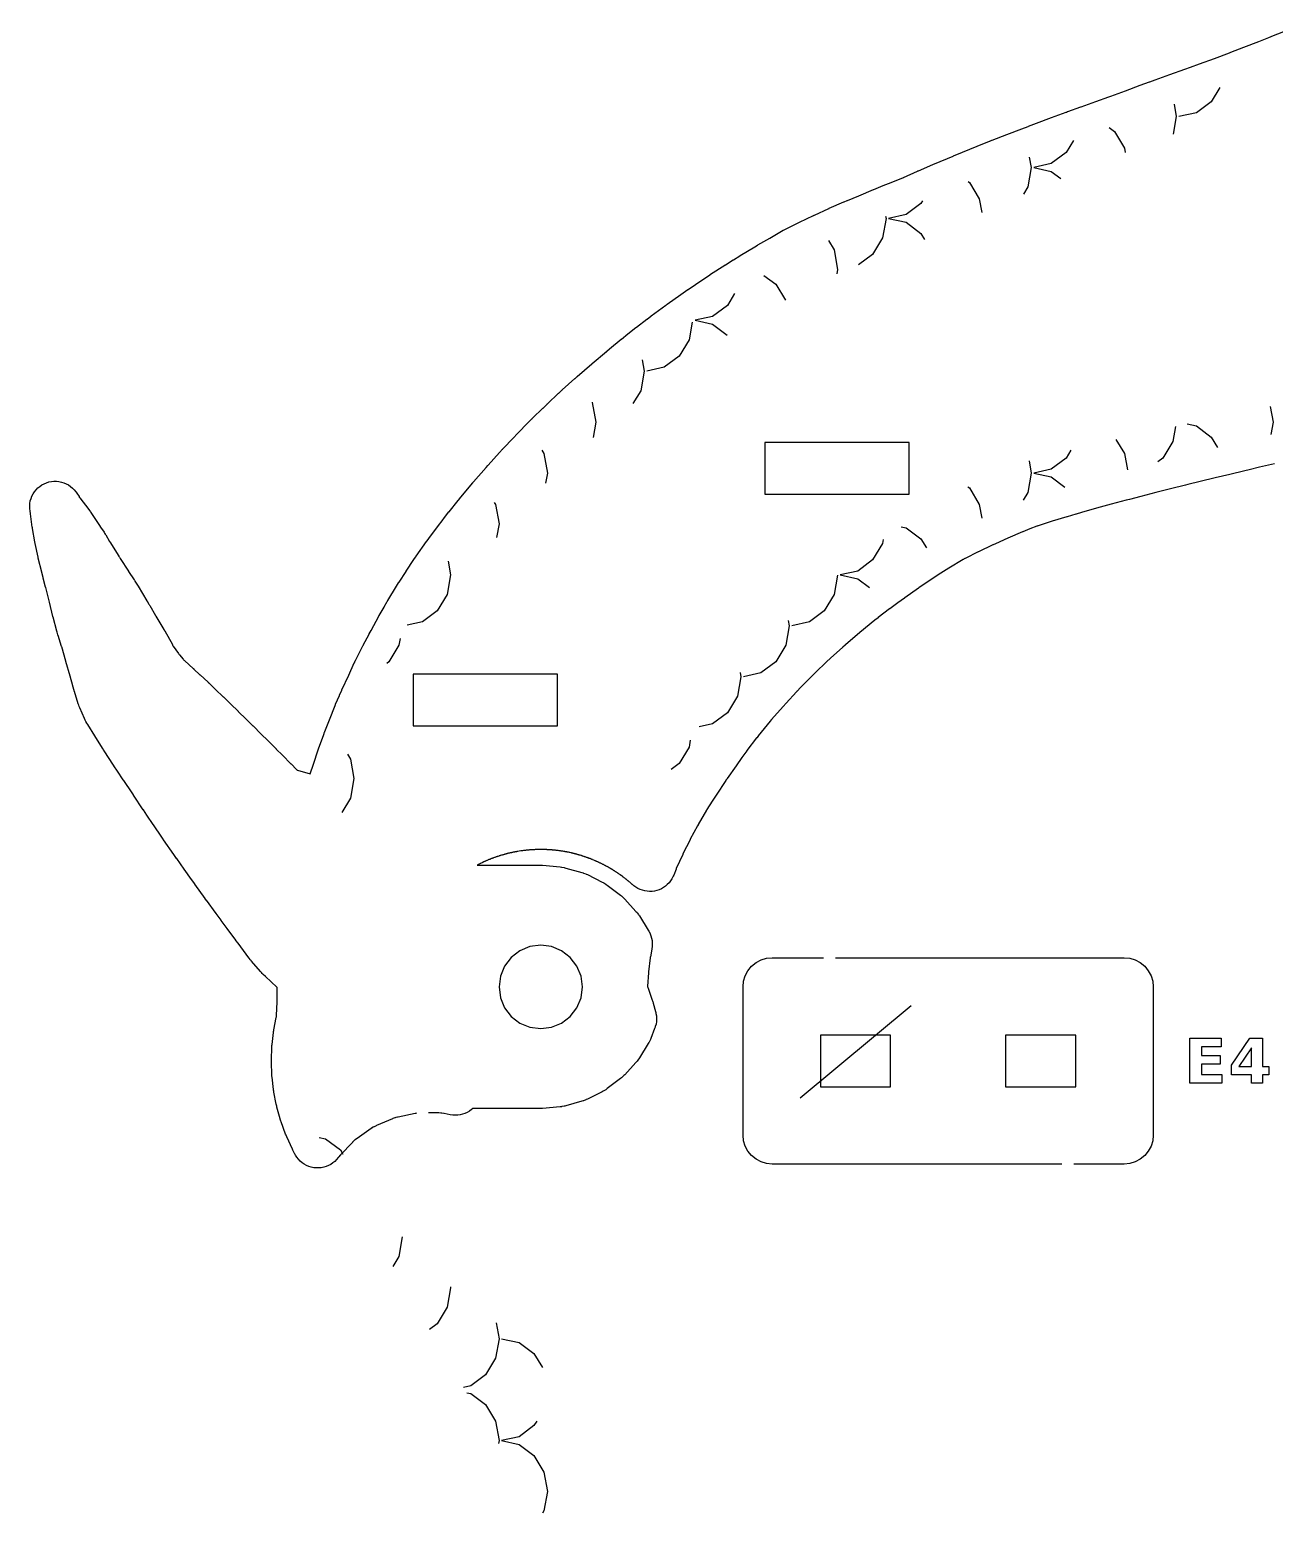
# Model space of a CAD drawing. Header units: millimetres. Extents: x 3 to 296, y -10 to 290.
# Drawn here: x 8.4 to 75.6, y -10.4 to 69.7 of the extents above; entities that cross this region are included whole.
import ezdxf

# ---------------------------------------------------------------- set-up
doc = ezdxf.new("R2010")
doc.units = ezdxf.units.MM
for name, color, linetype in [('CUT', 1, 'CONTINUOUS'), ('ENGRAVE', 5, 'CONTINUOUS'), ('SCORE', 7, 'CONTINUOUS')]:
    doc.layers.add(name, color=color, linetype=linetype)

msp = doc.modelspace()

# ---------------------------------------------------------------- linework, layer by layer
at = {"layer": 'CUT', "color": 1}
for points in [[(29.2872, 11.1739), (29.238, 11.1663), (29.2238, 11.164), (29.2097, 11.1612), (28.2966, 10.9736), (28.2825, 10.9705), (28.2685, 10.9671), (28.1663, 10.9406), (28.1386, 10.9327), (28.1113, 10.9234), (28.0124, 10.8867), (27.9989, 10.8815), (27.9856, 10.876), (27.1289, 10.5084), (27.1158, 10.5026), (27.1028, 10.4964), (27.008, 10.4499), (26.9825, 10.4366), (26.9576, 10.4219), (26.8681, 10.3661), (26.8559, 10.3583), (26.844, 10.3503), (26.0789, 9.8177), (26.0672, 9.8093), (26.0557, 9.8007), (25.9722, 9.736), (25.9499, 9.7178), (25.9285, 9.6985), (25.852, 9.6258), (25.8417, 9.6158), (25.8316, 9.6054), (25.1893, 8.9298), (25.1796, 8.9192), (25.17, 8.9084), (25.1013, 8.8283), (25.0831, 8.806), (25.0633, 8.7791), (24.9781, 8.6743), (24.8815, 8.5773), (24.7758, 8.4903), (24.6619, 8.4143), (24.541, 8.3499), (24.4143, 8.2979), (24.2831, 8.2588), (24.1487, 8.2329), (24.0123, 8.2205), (23.8754, 8.2217), (23.7393, 8.2365), (23.6053, 8.2648), (23.4748, 8.3063), (23.3491, 8.3606), (23.2294, 8.4271), (23.1169, 8.5051), (23.0127, 8.594), (22.9179, 8.6928), (22.8334, 8.8005), (22.761, 8.9145), (22.7419, 8.9482), (22.737, 8.9569), (22.7321, 8.9657), (22.7273, 8.9744), (22.6553, 9.1058), (22.634, 9.1465), (22.6133, 9.1874), (22.5934, 9.2288), (22.2836, 9.9), (22.2627, 9.9479), (22.2427, 9.9961), (22.2236, 10.0448), (21.9791, 10.7058), (21.9626, 10.7533), (21.9469, 10.8011), (21.9321, 10.8493), (21.9309, 10.8538), (21.9288, 10.8609), (21.9268, 10.8681), (21.9248, 10.8753), (21.7509, 11.5092), (21.7383, 11.5586), (21.7267, 11.6081), (21.7161, 11.6579), (21.589, 12.313), (21.5802, 12.3635), (21.5724, 12.4142), (21.5655, 12.465), (21.4901, 13.1178), (21.4852, 13.1689), (21.4813, 13.2199), (21.4783, 13.2711), (21.4534, 13.9232), (21.4524, 13.9744), (21.4524, 14.0256), (21.4534, 14.0768), (21.4783, 14.7289), (21.4813, 14.7801), (21.4852, 14.8311), (21.4901, 14.8822), (21.5655, 15.535), (21.5724, 15.5858), (21.5802, 15.6365), (21.589, 15.687), (21.7165, 16.3443), (21.7233, 16.3877), (21.7286, 16.4311), (21.7323, 16.4748), (21.7662, 17.1778), (21.7668, 17.1937), (21.7672, 17.2096), (21.7673, 17.2256), (21.7646, 17.9494), (21.7641, 17.9671), (21.764, 17.9674), (21.7638, 17.9676), (21.7514, 17.98), (21.1406, 18.5579), (21.0149, 18.6748), (20.9639, 18.7248), (20.9143, 18.7761), (20.8661, 18.8288), (20.3849, 19.3833), (20.3567, 19.4169), (20.3291, 19.4509), (20.302, 19.4853), (20.2557, 19.5463), (20.2513, 19.5521), (20.247, 19.5579), (20.2426, 19.5637), (19.6531, 20.3582), (19.5398, 20.51), (19.5354, 20.516), (19.0622, 21.1573), (18.7397, 21.5928), (18.736, 21.5978), (18.4727, 21.9568), (17.9398, 22.6818), (17.9362, 22.6866), (17.8854, 22.7564), (17.8783, 22.7662), (17.3138, 23.5564), (17.313, 23.5575), (17.1389, 23.8018), (17.135, 23.8072), (16.7462, 24.3585), (16.3387, 24.9341), (16.3355, 24.9387), (16.1823, 25.157), (15.6322, 25.9413), (15.6248, 25.952), (15.6174, 25.9628), (15.6104, 25.9732), (15.5317, 26.09), (15.0836, 26.7438), (15.0771, 26.7534), (15.0707, 26.7629), (15.0643, 26.7725), (14.7313, 27.2767), (14.5419, 27.5584), (14.5348, 27.5689), (14.0149, 28.3578), (14.0116, 28.3629), (13.9385, 28.4714), (13.9347, 28.4769), (13.4762, 29.1423), (13.469, 29.1528), (13.4619, 29.1634), (13.4549, 29.1739), (13.138, 29.6529), (13.1345, 29.6582), (12.944, 29.9399), (12.9356, 29.9525), (12.9272, 29.9651), (12.919, 29.9778), (12.4214, 30.7506), (12.4175, 30.7567), (12.4136, 30.7628), (12.4097, 30.769), (12.3365, 30.8855), (12.3349, 30.888), (11.9142, 31.5607), (11.5364, 32.1641), (11.5352, 32.1661), (11.4872, 32.243), (11.4396, 32.3259), (11.395, 32.4103), (11.3533, 32.4964), (11.1015, 33.0687), (11.0727, 33.1395), (11.046, 33.211), (11.0213, 33.2833), (10.8123, 33.9584), (10.8082, 33.9719), (10.8041, 33.9854), (10.8002, 33.9989), (10.7312, 34.2396), (10.7289, 34.2475), (10.7267, 34.2554), (10.7246, 34.2632), (10.5812, 34.7874), (10.3597, 35.5785), (10.3575, 35.586), (10.1278, 36.3679), (10.1258, 36.3747), (10.1237, 36.3814), (10.1216, 36.3881), (9.9328, 36.9804), (9.9299, 36.9896), (9.927, 36.9987), (9.9242, 37.0079), (9.8819, 37.1474), (9.8756, 37.1688), (9.8695, 37.1903), (9.8636, 37.2118), (9.6637, 37.9605), (9.66, 37.9745), (9.6564, 37.9885), (9.6529, 38.0025), (9.4622, 38.784), (9.2695, 39.569), (9.2674, 39.5771), (9.2653, 39.5851), (9.2632, 39.5932), (9.1333, 40.0659), (9.1295, 40.0802), (9.1258, 40.0945), (9.122, 40.109), (9.0535, 40.3819), (9.0514, 40.3906), (8.8641, 41.1587), (8.8602, 41.175), (8.8565, 41.1914), (8.8528, 41.2078), (8.6933, 41.9413), (8.6872, 41.971), (8.6815, 42.0008), (8.676, 42.0306), (8.5531, 42.7522), (8.5492, 42.7766), (8.5455, 42.8011), (8.542, 42.8256), (8.4465, 43.5465), (8.4424, 43.5733), (8.4376, 43.6), (8.4312, 43.632), (8.4248, 43.6663), (8.4191, 43.6992), (8.4026, 43.8333), (8.3995, 43.9703), (8.4101, 44.1069), (8.4342, 44.2418), (8.4717, 44.3736), (8.522, 44.501), (8.5848, 44.6228), (8.6594, 44.7378), (8.745, 44.8447), (8.8409, 44.9426), (8.9461, 45.0305), (9.0594, 45.1074), (9.1799, 45.1727), (9.3063, 45.2257), (9.4373, 45.2658), (9.5716, 45.2927), (9.708, 45.3061), (9.845, 45.3059), (9.9813, 45.292), (10.1156, 45.2647), (10.2465, 45.2241), (10.3726, 45.1706), (10.4929, 45.1049), (10.606, 45.0276), (10.7108, 44.9394), (10.8064, 44.8411), (10.8905, 44.7354), (10.908, 44.711), (10.9416, 44.6618), (11.064, 44.474), (11.0776, 44.4539), (11.0917, 44.4341), (11.1062, 44.4146), (11.5962, 43.7792), (11.6378, 43.7221), (11.6859, 43.6524), (11.7097, 43.6167), (12.1979, 42.8583), (12.205, 42.8475), (12.2123, 42.8367), (12.2196, 42.826), (12.4155, 42.5483), (12.4463, 42.5027), (12.4761, 42.4566), (12.5049, 42.4097), (12.7156, 42.0519), (12.7207, 42.0434), (12.7258, 42.0349), (12.7311, 42.0265), (13.2128, 41.2657), (13.2228, 41.2503), (13.2507, 41.2091), (13.2726, 41.1767), (13.2951, 41.1424), (13.7386, 40.4417), (13.7443, 40.4328), (14.0411, 39.9813), (14.0558, 39.9584), (14.0703, 39.9353), (14.0845, 39.9121), (14.2501, 39.6362), (14.725, 38.849), (14.7289, 38.8427), (14.7328, 38.8364), (14.7368, 38.8301), (14.8393, 38.6691), (14.8556, 38.6429), (14.8716, 38.6164), (14.8873, 38.5898), (15.1983, 38.0476), (15.202, 38.0413), (15.2057, 38.035), (15.2094, 38.0287), (15.6481, 37.3047), (15.6591, 37.2863), (15.6695, 37.2684), (15.681, 37.2483), (15.688, 37.2359), (15.692, 37.2286), (16.1049, 36.482), (16.1212, 36.4543), (16.1382, 36.427), (16.1559, 36.4002), (16.4367, 35.9987), (16.4524, 35.9772), (16.4686, 35.9561), (16.4852, 35.9353), (16.6801, 35.7027), (16.7094, 35.6701), (16.7397, 35.6388), (16.7713, 35.6084), (17.2296, 35.1979), (17.2437, 35.1852), (17.2576, 35.1723), (17.2714, 35.1594), (17.5918, 34.8557), (17.5991, 34.8489), (18.0326, 34.4509), (18.0451, 34.4393), (18.0575, 34.4276), (18.0698, 34.4159), (18.4432, 34.055), (18.4496, 34.049), (18.8353, 33.6868), (18.8464, 33.6763), (18.8573, 33.6658), (18.8682, 33.6552), (19.276, 33.2545), (19.2816, 33.2491), (19.6378, 32.9077), (19.6475, 32.8983), (19.6572, 32.8889), (19.6668, 32.8794), (20.0932, 32.4539), (20.098, 32.4492), (20.4525, 32.1031), (20.4604, 32.0953), (20.9058, 31.6532), (21.2528, 31.3088), (21.2539, 31.3078), (21.711, 30.853), (21.7175, 30.8466), (22.0533, 30.508), (22.5049, 30.0527), (22.5121, 30.0453), (22.8172, 29.733), (22.8304, 29.7201), (22.8405, 29.7117), (22.8527, 29.7069), (22.8704, 29.7014), (23.5513, 29.5118), (23.721, 30.025), (23.9745, 30.7944), (23.9813, 30.8145), (23.9882, 30.8345), (23.9953, 30.8545), (24.2769, 31.6259), (24.2803, 31.6352), (24.3237, 31.7513), (24.3279, 31.7625), (24.3322, 31.7737), (24.3366, 31.7849), (24.5897, 32.4275), (24.5909, 32.4304), (24.8953, 33.198), (24.9036, 33.2185), (24.9121, 33.2388), (24.9208, 33.2592), (25.1313, 33.7427), (25.1347, 33.7504), (25.2533, 34.0181), (25.2571, 34.0266), (25.2609, 34.035), (25.2647, 34.0435), (25.6272, 34.8321), (25.9319, 35.4962), (25.9358, 35.5046), (25.9806, 35.6003), (25.9909, 35.622), (26.0015, 35.6436), (26.0122, 35.665), (26.3998, 36.4223), (26.404, 36.4305), (26.4083, 36.4387), (26.4126, 36.4469), (26.7286, 37.0439), (26.7322, 37.0506), (26.7357, 37.0572), (26.7393, 37.0638), (26.8342, 37.2383), (27.2561, 38.0185), (27.2627, 38.0304), (27.2692, 38.0422), (27.2759, 38.0541), (27.5349, 38.5105), (27.5397, 38.5188), (27.7125, 38.8184), (27.7202, 38.8316), (27.728, 38.8447), (27.7359, 38.8578), (28.2107, 39.639), (28.2134, 39.6434), (28.3239, 39.8236), (28.3324, 39.8373), (28.341, 39.8509), (28.3497, 39.8646), (28.7225, 40.4408), (28.7276, 40.4486), (29.1375, 41.0726), (29.1434, 41.0815), (29.2329, 41.2154), (29.2452, 41.2335), (29.2576, 41.2515), (29.2702, 41.2694), (29.8254, 42.0438), (29.8299, 42.05), (29.929, 42.1867), (29.9362, 42.1965), (29.9434, 42.2062), (29.9506, 42.2159), (30.4248, 42.8452), (30.428, 42.8493), (30.731, 43.2482), (30.7375, 43.2566), (30.7439, 43.2651), (30.7505, 43.2735), (31.0433, 43.6464), (31.0468, 43.6508), (31.5312, 44.2625), (31.5382, 44.2712), (31.5451, 44.2799), (31.5522, 44.2886), (31.6826, 44.4476), (31.6864, 44.4524), (32.3278, 45.2276), (32.3394, 45.2415), (32.3512, 45.2553), (32.363, 45.2691), (33.0451, 46.0495), (33.0516, 46.0569), (33.1362, 46.1523), (33.1416, 46.1582), (33.1469, 46.1642), (33.1523, 46.1701), (33.7706, 46.8505), (33.7748, 46.855), (33.9354, 47.0301), (33.9419, 47.0372), (33.9484, 47.0442), (33.955, 47.0512), (34.5217, 47.6516), (34.5262, 47.6562), (34.7342, 47.8745), (34.7422, 47.8828), (34.7502, 47.8911), (34.7583, 47.8993), (35.3044, 48.4527), (35.3091, 48.4576), (35.5375, 48.6866), (35.544, 48.6931), (35.5506, 48.6996), (35.5572, 48.7061), (36.1183, 49.2537), (36.1234, 49.2586), (36.3385, 49.4664), (36.345, 49.4726), (36.3516, 49.4789), (36.3582, 49.4852), (36.9643, 50.0547), (36.9695, 50.0596), (37.1384, 50.2166), (37.1457, 50.2234), (37.1531, 50.2301), (37.1605, 50.2368), (37.8465, 50.8558), (37.852, 50.8607), (37.94, 50.9392), (37.947, 50.9454), (37.954, 50.9516), (37.9611, 50.9578), (38.7505, 51.6425), (38.7568, 51.6479), (38.7678, 51.6574), (38.7724, 51.6613), (39.5423, 52.3148), (39.5487, 52.3202), (39.555, 52.3255), (39.5615, 52.3309), (39.7149, 52.4579), (39.7204, 52.4624), (40.3432, 52.9722), (40.3497, 52.9774), (40.3561, 52.9826), (40.3626, 52.9879), (40.702, 53.2587), (40.7076, 53.2631), (41.1424, 53.6063), (41.1501, 53.6124), (41.1579, 53.6184), (41.1657, 53.6244), (41.734, 54.0596), (41.7398, 54.064), (41.944, 54.2186), (41.9515, 54.2242), (41.9589, 54.2297), (41.9664, 54.2353), (42.7558, 54.8158), (42.7655, 54.8229), (42.81, 54.8551), (42.8156, 54.859), (42.8211, 54.863), (42.8267, 54.8669), (43.5568, 55.3826), (43.5631, 55.387), (43.9485, 55.6559), (43.9541, 55.6598), (43.9596, 55.6636), (43.9653, 55.6675), (44.3578, 55.9355), (44.3637, 55.9395), (45.1276, 56.455), (45.1366, 56.4611), (45.1483, 56.4688), (45.1581, 56.4753), (45.162, 56.4778), (45.1679, 56.4816), (45.9491, 56.9841), (45.9563, 56.9887), (45.9634, 56.9932), (45.9707, 56.9978), (46.3958, 57.2636), (46.4023, 57.2676), (46.7507, 57.4828), (46.7576, 57.487), (46.7644, 57.4912), (46.7713, 57.4953), (47.5614, 57.9702), (47.5655, 57.9727), (47.7108, 58.0593), (47.7168, 58.0628), (47.7228, 58.0664), (47.7288, 58.0699), (48.3623, 58.4387), (48.3666, 58.4411), (49.0924, 58.8601), (49.0982, 58.8634), (49.1041, 58.8668), (49.11, 58.8701), (49.1115, 58.871), (49.1476, 58.8906), (49.1839, 58.9096), (49.2206, 58.9281), (49.9672, 59.2907), (49.9688, 59.2915), (50.7349, 59.6622), (50.744, 59.6665), (50.7527, 59.6707), (50.7664, 59.6771), (50.7731, 59.6802), (50.782, 59.6843), (51.5577, 60.0349), (51.5656, 60.0385), (51.5735, 60.042), (51.5815, 60.0455), (52.3699, 60.3897), (52.3767, 60.3926), (52.5544, 60.469), (52.5662, 60.474), (53.1716, 60.7275), (53.9617, 61.0578), (53.9682, 61.0605), (53.9747, 61.0632), (53.9812, 61.0658), (54.4832, 61.2695), (54.4895, 61.272), (54.7724, 61.3851), (54.781, 61.3886), (55.5475, 61.6888), (55.5629, 61.6951), (55.5782, 61.7016), (55.5934, 61.7083), (56.3527, 62.0544), (56.367, 62.0608), (56.3822, 62.0675), (56.396, 62.0735), (57.1706, 62.4053), (57.1788, 62.4088), (57.9708, 62.7419), (57.9728, 62.7427), (58.2751, 62.8692), (58.2865, 62.874), (58.7738, 63.0727), (59.5716, 63.3997), (59.5762, 63.4016), (60.2369, 63.6695), (60.2442, 63.6725), (60.3618, 63.7194), (60.369, 63.7222), (60.3762, 63.7251), (60.3835, 63.7279), (61.1731, 64.0322), (61.1776, 64.0339), (61.9737, 64.3374), (62.3215, 64.4701), (62.3304, 64.4735), (62.7778, 64.6406), (63.5737, 64.9409), (64.3735, 65.2426), (64.3832, 65.2462), (64.4491, 65.2705), (64.456, 65.273), (65.1745, 65.5332), (65.1778, 65.5344), (65.9746, 65.8206), (65.9764, 65.8213), (66.6734, 66.0705), (66.6791, 66.0726), (66.7852, 66.1099), (67.5762, 66.3962), (68.377, 66.6874), (68.8773, 66.8705), (68.8837, 66.8728), (69.1756, 66.9779), (69.979, 67.2666), (70.7768, 67.5565), (71.0883, 67.6705), (71.0948, 67.6728), (71.581, 67.8478), (72.381, 68.1406), (73.1851, 68.4403), (73.2627, 68.47), (73.2641, 68.4706), (73.976, 68.7427), (74.7716, 69.049), (74.7799, 69.0523), (75.3208, 69.2696), (75.5739, 69.3713), (76.3704, 69.6928)], [(75.6165, 46.255), (74.8186, 46.067), (74.8108, 46.0651), (74.2578, 45.9272), (74.2528, 45.926), (74.0178, 45.8683), (74.0131, 45.8672), (73.2164, 45.6748), (72.4171, 45.4826), (71.6161, 45.2896), (70.9451, 45.1271), (70.9402, 45.1259), (70.8131, 45.0957), (70.006, 44.9003), (69.2076, 44.6988), (68.4131, 44.4909), (67.8009, 44.3275), (67.7955, 44.3261), (67.6146, 44.2786), (66.8102, 44.0643), (66.0085, 43.8441), (65.2094, 43.6165), (64.9094, 43.528), (64.9033, 43.5263), (64.4219, 43.3869), (64.416, 43.3851), (63.6231, 43.1468), (63.6145, 43.1441), (62.8594, 42.9052), (62.8369, 42.8976), (62.8146, 42.8895), (62.7923, 42.8811), (62.4164, 42.7291), (62.0303, 42.5716), (62.0194, 42.567), (61.231, 42.2277), (61.2233, 42.2243), (60.5648, 41.9301), (60.4329, 41.8706), (60.422, 41.8656), (59.634, 41.4922), (59.6235, 41.4872), (58.9118, 41.1335), (58.9044, 41.1297), (58.8659, 41.1099), (58.8466, 41.0995), (58.8275, 41.0888), (58.8087, 41.0778), (58.0402, 40.6106), (58.0333, 40.6064), (57.6031, 40.337), (57.5977, 40.3336), (57.2513, 40.1116), (57.2446, 40.1073), (57.238, 40.103), (57.2314, 40.0986), (56.4431, 39.5642), (56.4376, 39.5604), (56.4029, 39.5363), (55.6537, 39.0129), (55.6471, 39.0083), (55.6405, 39.0036), (55.634, 38.9988), (55.283, 38.7396), (55.2803, 38.7376), (54.846, 38.4186), (54.8372, 38.412), (54.2199, 37.9413), (54.2126, 37.9357), (54.0482, 37.8062), (54.0388, 37.7986), (53.2351, 37.14), (53.233, 37.1383), (52.4581, 36.4782), (52.4523, 36.4731), (52.4465, 36.4681), (52.4408, 36.463), (52.3075, 36.3435), (51.6514, 35.7564), (51.6435, 35.7492), (51.4309, 35.5521), (51.4262, 35.5477), (51.4215, 35.5433), (51.4169, 35.5389), (50.8533, 34.9939), (50.8469, 34.9877), (50.6035, 34.7454), (50.0611, 34.2041), (50.0561, 34.1991), (50.0512, 34.1941), (50.0463, 34.189), (49.8238, 33.9564), (49.8189, 33.9513), (49.8141, 33.9462), (49.8093, 33.941), (49.2509, 33.3296), (49.0895, 33.1509), (49.0835, 33.1442), (48.4635, 32.4376), (48.4591, 32.4326), (48.4548, 32.4275), (48.4507, 32.4227), (48.3925, 32.3534), (48.3857, 32.345), (47.7441, 31.5538), (47.7391, 31.5476), (47.6598, 31.447), (47.6551, 31.441), (47.135, 30.7652), (47.1299, 30.7584), (47.1248, 30.7516), (47.1198, 30.7448), (46.8614, 30.389), (46.8577, 30.384), (46.5469, 29.9465), (46.0623, 29.2502), (46.0584, 29.2446), (46.0005, 29.1593), (45.9956, 29.1518), (45.4666, 28.3484), (45.2637, 28.0334), (45.2601, 28.0277), (44.9749, 27.5743), (44.9694, 27.5655), (44.9641, 27.5566), (44.9588, 27.5477), (44.5073, 26.7729), (44.5035, 26.7663), (44.4998, 26.7598), (44.4961, 26.7532), (44.463, 26.693), (44.076, 25.9811), (44.0704, 25.9706), (44.065, 25.9601), (44.0596, 25.9495), (43.679, 25.1798), (43.6751, 25.1717), (43.6727, 25.1666), (43.6646, 25.1492), (43.3204, 24.3874), (43.3154, 24.3761), (43.3105, 24.3647), (43.3058, 24.3533), (43.1793, 24.0401), (43.1537, 23.981), (43.1403, 23.9519), (43.0803, 23.8367), (43.0085, 23.7262), (42.9266, 23.6231), (42.8351, 23.5283), (42.735, 23.4427), (42.6271, 23.3671), (42.5126, 23.3021), (42.3923, 23.2484), (42.2674, 23.2064), (42.1391, 23.1766), (42.0085, 23.1592), (41.8769, 23.1544), (41.7454, 23.1622), (41.6152, 23.1826), (41.4876, 23.2153), (41.3638, 23.26), (41.2447, 23.3164), (41.1316, 23.384), (41.027, 23.461), (40.9943, 23.4875), (40.9462, 23.5285), (40.937, 23.5367), (40.9241, 23.5484), (40.9155, 23.5562), (40.905, 23.5657), (40.87, 23.5963), (40.8593, 23.6055), (40.8502, 23.6131), (40.8251, 23.6335), (40.8038, 23.6511), (40.7744, 23.6759), (40.7452, 23.7013), (40.7417, 23.7045), (40.7311, 23.7138), (40.7203, 23.723), (40.7094, 23.7321), (40.6735, 23.7615), (40.6624, 23.7703), (40.6532, 23.7775), (40.6396, 23.7882), (40.626, 23.7991), (40.6125, 23.81), (40.6035, 23.8174), (40.5925, 23.8262), (40.5559, 23.8549), (40.5447, 23.8635), (40.5352, 23.8706), (40.509, 23.8895), (40.4867, 23.906), (40.456, 23.9292), (40.4255, 23.9529), (40.4218, 23.9559), (40.4107, 23.9646), (40.3994, 23.9732), (40.3881, 23.9817), (40.3506, 24.009), (40.339, 24.0172), (40.3294, 24.0239), (40.3152, 24.0339), (40.3011, 24.044), (40.2871, 24.0541), (40.2776, 24.061), (40.2661, 24.0693), (40.2281, 24.0959), (40.2164, 24.1038), (40.2066, 24.1103), (40.1922, 24.12), (40.1779, 24.1298), (40.1636, 24.1397), (40.1544, 24.1462), (40.1428, 24.1541), (40.0784, 24.1971), (40.0668, 24.2047), (40.0146, 24.2385), (40.0026, 24.2461), (39.9927, 24.2522), (39.9779, 24.2614), (39.9633, 24.2707), (39.9487, 24.2801), (39.9389, 24.2864), (39.927, 24.294), (39.8875, 24.3185), (39.8754, 24.3258), (39.8653, 24.3317), (39.8504, 24.3406), (39.8356, 24.3496), (39.8208, 24.3587), (39.8109, 24.3649), (39.7988, 24.3722), (39.7588, 24.3959), (39.7466, 24.4029), (39.7362, 24.4087), (39.7078, 24.4241), (39.6836, 24.4376), (39.6501, 24.4566), (39.6168, 24.4762), (39.6128, 24.4787), (39.6006, 24.4859), (39.5883, 24.4929), (39.576, 24.4999), (39.5352, 24.5221), (39.5227, 24.5288), (39.5124, 24.5341), (39.497, 24.5422), (39.4817, 24.5503), (39.4664, 24.5586), (39.4562, 24.5642), (39.4437, 24.5709), (39.4025, 24.5923), (39.3899, 24.5987), (39.3792, 24.6039), (39.35, 24.6178), (39.3251, 24.6298), (39.2907, 24.647), (39.2563, 24.6647), (39.2521, 24.667), (39.2396, 24.6735), (39.227, 24.6799), (39.2143, 24.6861), (39.1723, 24.7061), (39.1595, 24.7121), (39.1488, 24.7168), (39.1331, 24.7241), (39.1173, 24.7314), (39.1016, 24.7388), (39.0911, 24.7438), (39.0783, 24.7498), (39.036, 24.769), (39.023, 24.7746), (39.0123, 24.7792), (38.9963, 24.7861), (38.9804, 24.7931), (38.9646, 24.8002), (38.9543, 24.8049), (38.9415, 24.8105), (38.8702, 24.841), (38.8575, 24.8463), (38.7999, 24.87), (38.7867, 24.8752), (38.7759, 24.8794), (38.7597, 24.8857), (38.7436, 24.8922), (38.7275, 24.8987), (38.7167, 24.9032), (38.7036, 24.9084), (38.6603, 24.9252), (38.647, 24.9302), (38.6361, 24.9342), (38.6198, 24.9402), (38.6035, 24.9463), (38.5873, 24.9525), (38.5764, 24.9567), (38.5632, 24.9617), (38.5196, 24.9777), (38.5062, 24.9823), (38.495, 24.9861), (38.4642, 24.9961), (38.438, 25.0048), (38.4016, 25.0174), (38.3653, 25.0305), (38.3608, 25.0322), (38.3475, 25.037), (38.3342, 25.0417), (38.3208, 25.0463), (38.2766, 25.0607), (38.2631, 25.0649), (38.2519, 25.0682), (38.2353, 25.0734), (38.2188, 25.0786), (38.2022, 25.0839), (38.1912, 25.0875), (38.1777, 25.0918), (38.1332, 25.1053), (38.1196, 25.1092), (38.1082, 25.1124), (38.0769, 25.1206), (38.0503, 25.1279), (38.0133, 25.1385), (37.9762, 25.1496), (37.9717, 25.151), (37.9582, 25.1552), (37.9446, 25.1591), (37.931, 25.1629), (37.8861, 25.1749), (37.8723, 25.1783), (37.861, 25.1811), (37.8442, 25.1853), (37.8273, 25.1896), (37.8106, 25.194), (37.7993, 25.197), (37.7856, 25.2005), (37.7405, 25.2116), (37.7267, 25.2148), (37.7153, 25.2173), (37.6984, 25.2211), (37.6815, 25.2251), (37.6646, 25.2291), (37.6536, 25.2319), (37.6399, 25.2351), (37.5643, 25.2519), (37.5508, 25.2548), (37.4899, 25.2675), (37.476, 25.2702), (37.4645, 25.2723), (37.4475, 25.2756), (37.4304, 25.2789), (37.4134, 25.2824), (37.402, 25.2848), (37.3881, 25.2876), (37.3425, 25.2961), (37.3285, 25.2986), (37.317, 25.3005), (37.2999, 25.3034), (37.2828, 25.3064), (37.2657, 25.3095), (37.2543, 25.3117), (37.2404, 25.3142), (37.1945, 25.3218), (37.1805, 25.324), (37.1688, 25.3256), (37.1367, 25.3297), (37.1093, 25.3335), (37.0713, 25.3392), (37.0331, 25.3454), (37.0284, 25.3463), (37.0145, 25.3486), (37.0005, 25.3507), (36.9865, 25.3527), (36.9404, 25.3588), (36.9264, 25.3604), (36.9148, 25.3617), (36.8975, 25.3637), (36.8803, 25.3657), (36.8631, 25.3679), (36.8515, 25.3695), (36.8375, 25.3712), (36.7913, 25.3763), (36.7772, 25.3777), (36.7654, 25.3787), (36.7332, 25.381), (36.7056, 25.3833), (36.6673, 25.3869), (36.6289, 25.391), (36.6241, 25.3916), (36.6101, 25.3931), (36.596, 25.3945), (36.5819, 25.3958), (36.5356, 25.3993), (36.5215, 25.4002), (36.5098, 25.4008), (36.4925, 25.4018), (36.4752, 25.4029), (36.4578, 25.4042), (36.4462, 25.4051), (36.4321, 25.406), (36.3857, 25.4086), (36.3716, 25.4092), (36.3599, 25.4096), (36.3426, 25.4102), (36.3252, 25.411), (36.3079, 25.4119), (36.2966, 25.4126), (36.2826, 25.4132), (36.2052, 25.4159), (36.1914, 25.4162), (36.1291, 25.4175), (36.1149, 25.4176), (36.1033, 25.4176), (36.0859, 25.4177), (36.0686, 25.4178), (36.0512, 25.4181), (36.0396, 25.4184), (36.0254, 25.4186), (35.9789, 25.4186), (35.9648, 25.4184), (35.9531, 25.4182), (35.9358, 25.4179), (35.9184, 25.4177), (35.9011, 25.4176), (35.8894, 25.4177), (35.8753, 25.4176), (35.8288, 25.4166), (35.8147, 25.4162), (35.8028, 25.4157), (35.7705, 25.4138), (35.7429, 25.4125), (35.7045, 25.4111), (35.6658, 25.4102), (35.6611, 25.4101), (35.6469, 25.4099), (35.6328, 25.4094), (35.6186, 25.4088), (35.5723, 25.4063), (35.5581, 25.4053), (35.5465, 25.4044), (35.5292, 25.4032), (35.5119, 25.4021), (35.4945, 25.4011), (35.4829, 25.4005), (35.4688, 25.3996), (35.4224, 25.3961), (35.4084, 25.3949), (35.3966, 25.3937), (35.3644, 25.3901), (35.3369, 25.3873), (35.2986, 25.3837), (35.2601, 25.3807), (35.2553, 25.3804), (35.2412, 25.3794), (35.2271, 25.3781), (35.213, 25.3768), (35.1668, 25.3717), (35.1528, 25.37), (35.1412, 25.3684), (35.124, 25.3663), (35.1068, 25.3642), (35.0895, 25.3622), (35.0779, 25.361), (35.0639, 25.3593), (35.0178, 25.3533), (35.0038, 25.3513), (34.9923, 25.3495), (34.9751, 25.347), (34.9579, 25.3446), (34.9407, 25.3423), (34.9295, 25.3409), (34.9156, 25.3389), (34.839, 25.3273), (34.8254, 25.3251), (34.7639, 25.3149), (34.75, 25.3124), (34.7385, 25.3103), (34.7215, 25.3071), (34.7044, 25.3041), (34.6873, 25.3012), (34.6757, 25.2994), (34.6618, 25.2969), (34.6161, 25.2884), (34.6023, 25.2856), (34.5909, 25.2832), (34.5738, 25.2798), (34.5568, 25.2764), (34.5398, 25.2732), (34.5283, 25.2711), (34.5144, 25.2683), (34.4689, 25.2589), (34.4551, 25.2559), (34.4436, 25.2532), (34.4122, 25.2454), (34.3852, 25.239), (34.3477, 25.2306), (34.3099, 25.2226), (34.3052, 25.2217), (34.2914, 25.2188), (34.2775, 25.2158), (34.2638, 25.2126), (34.2186, 25.2016), (34.2049, 25.1981), (34.1937, 25.195), (34.1769, 25.1906), (34.1601, 25.1863), (34.1432, 25.1822), (34.1319, 25.1794), (34.1181, 25.176), (34.0733, 25.164), (34.0596, 25.1603), (34.0482, 25.1569), (34.0173, 25.1475), (33.9908, 25.1396), (33.9538, 25.1291), (33.9165, 25.1191), (33.9118, 25.1179), (33.8982, 25.1143), (33.8845, 25.1105), (33.8709, 25.1065), (33.8265, 25.0931), (33.813, 25.0888), (33.8019, 25.0852), (33.7854, 25.0799), (33.7688, 25.0747), (33.7522, 25.0696), (33.7411, 25.0662), (33.7276, 25.062), (33.6834, 25.0476), (33.67, 25.0431), (33.659, 25.0392), (33.6426, 25.0336), (33.6261, 25.0281), (33.6096, 25.0226), (33.5988, 25.0192), (33.5855, 25.0147), (33.5124, 24.9892), (33.4994, 24.9845), (33.4409, 24.9632), (33.4276, 24.9582), (33.4168, 24.954), (33.4006, 24.9478), (33.3843, 24.9417), (33.368, 24.9357), (33.357, 24.9317), (33.3438, 24.9268), (33.3005, 24.91), (33.2873, 24.9048), (33.2766, 24.9003), (33.2605, 24.8938), (33.2444, 24.8873), (33.2282, 24.881), (33.2173, 24.8768), (33.2041, 24.8716), (33.1612, 24.854), (33.1481, 24.8484), (33.1373, 24.8437), (33.1078, 24.8303), (33.0826, 24.8191), (33.0472, 24.8038), (33.0115, 24.7891), (33.0071, 24.7873), (32.994, 24.7819), (32.981, 24.7764), (32.968, 24.7707), (32.9257, 24.7516), (32.9129, 24.7457), (32.9023, 24.7406), (32.8866, 24.7332), (32.8709, 24.7259), (32.8551, 24.7187), (32.8445, 24.7139), (32.8316, 24.708), (32.7897, 24.688), (32.777, 24.6818), (32.7664, 24.6764), (32.7377, 24.6614), (32.7131, 24.6489), (32.6786, 24.6317), (32.6438, 24.615), (32.6395, 24.613), (32.6267, 24.6069), (32.614, 24.6007), (32.6014, 24.5943), (32.5642, 24.575), (35.9107, 24.575), (35.9725, 24.5736), (36.0342, 24.5707), (36.0958, 24.5664), (37.0523, 24.4778), (37.1137, 24.4707), (37.1459, 24.4662), (37.2673, 24.4435), (37.299, 24.436), (37.3588, 24.4205), (38.2247, 24.1742), (38.2837, 24.1559), (38.3145, 24.1455), (38.4297, 24.1009), (38.4595, 24.0878), (38.5154, 24.0615), (39.3213, 23.6602), (39.376, 23.6314), (39.4044, 23.6156), (39.5094, 23.5506), (39.5363, 23.5322), (39.5864, 23.4961), (40.3048, 22.9536), (40.3532, 22.9152), (40.3783, 22.8944), (40.4696, 22.8112), (40.4926, 22.7882), (40.5353, 22.7435), (41.1417, 22.0782), (41.1823, 22.0316), (41.2031, 22.0066), (41.2775, 21.908), (41.2959, 21.8812), (41.3296, 21.8294), (41.8034, 21.0642), (41.8346, 21.0112), (41.8502, 20.9832), (41.9059, 20.8714), (41.9517, 20.7534), (41.9864, 20.6317), (42.0099, 20.5073), (42.0217, 20.3813), (42.022, 20.2547), (42.0107, 20.1304), (42.0064, 20.0986), (41.9966, 20.0378), (41.9187, 19.6153), (41.9157, 19.5975), (41.913, 19.5796), (41.9105, 19.5616), (41.8186, 18.8188), (41.8167, 18.8015), (41.8151, 18.7842), (41.8137, 18.7669), (41.7659, 18.0461), (41.7651, 18.0279), (41.7657, 18.011), (41.7698, 17.9946), (41.7755, 17.9773), (42.0245, 17.286), (42.0389, 17.2438), (42.0526, 17.2014), (42.0656, 17.1587), (42.0691, 17.1462), (42.0712, 17.1391), (42.0732, 17.1319), (42.0752, 17.1247), (42.198, 16.6771), (42.215, 16.6082), (42.2228, 16.572), (42.246, 16.4299), (42.2541, 16.2841), (42.2467, 16.1383), (42.2238, 15.9941), (42.1863, 15.855), (42.1748, 15.8199), (42.1509, 15.753), (41.9426, 15.2151), (41.9189, 15.1581), (41.9058, 15.1283), (41.8507, 15.0177), (41.8349, 14.9893), (41.8036, 14.936), (41.3296, 14.1706), (41.2959, 14.1188), (41.2775, 14.092), (41.2031, 13.9934), (41.1823, 13.9684), (41.1417, 13.9218), (40.5353, 13.2565), (40.4926, 13.2118), (40.4696, 13.1888), (40.3783, 13.1056), (40.3532, 13.0848), (40.3048, 13.0464), (39.5864, 12.5039), (39.5363, 12.4678), (39.5094, 12.4494), (39.4044, 12.3844), (39.376, 12.3686), (39.3213, 12.3398), (38.5154, 11.9385), (38.4595, 11.9122), (38.4297, 11.8991), (38.3145, 11.8545), (38.2837, 11.8441), (38.2247, 11.8258), (37.3588, 11.5795), (37.299, 11.564), (37.2673, 11.5565), (37.1459, 11.5338), (37.1137, 11.5293), (37.0523, 11.5222), (36.0958, 11.4336), (36.0342, 11.4293), (35.9725, 11.4264), (35.9107, 11.425), (32.3241, 11.425), (32.3107, 11.4247), (32.3095, 11.4237), (32.2523, 11.3726), (32.1434, 11.2932), (32.0274, 11.2247), (31.9051, 11.168), (31.7779, 11.1235), (31.647, 11.0917), (31.5136, 11.0728), (31.3789, 11.0671), (31.2444, 11.0746), (31.113, 11.0949), (30.7903, 11.1612), (30.7762, 11.164), (30.762, 11.1663), (30.6576, 11.1823), (30.629, 11.186), (30.6003, 11.1881), (30.4949, 11.1935), (30.4805, 11.194), (30.4661, 11.1942), (29.9361, 11.1942)], [(64.1368, 8.425), (48.4963, 8.425), (48.1927, 8.4549), (47.8971, 8.5446), (47.6248, 8.6901), (47.3861, 8.8861), (47.1901, 9.1248), (47.0446, 9.3971), (46.9549, 9.6927), (46.925, 9.9963), (46.925, 18.0037), (46.9549, 18.3073), (47.0446, 18.6029), (47.1901, 18.8752), (47.3861, 19.1139), (47.6248, 19.3099), (47.8971, 19.4554), (48.1927, 19.5451), (48.4963, 19.575), (51.2721, 19.575)], [(51.9221, 19.575), (67.5037, 19.575), (67.8073, 19.5451), (68.1029, 19.4554), (68.3752, 19.3099), (68.6139, 19.1139), (68.8099, 18.8752), (68.9554, 18.6029), (69.0451, 18.3073), (69.075, 18.0037), (69.075, 9.9963), (69.0451, 9.6927), (68.9554, 9.3971), (68.8099, 9.1248), (68.6139, 8.8861), (68.3752, 8.6901), (68.1029, 8.5446), (67.8073, 8.4549), (67.5037, 8.425), (64.7868, 8.425)]]:
    msp.add_lwpolyline(points, dxfattribs=at)
for points in [[(48.105, 47.395), (48.105, 44.605), (55.895, 44.605), (55.895, 47.395), (48.105, 47.395)], [(36.895, 34.895), (29.105, 34.895), (29.105, 32.105), (36.895, 32.105), (36.895, 34.895)], [(34.4062, 16.4062), (34.873, 16.048), (35.4166, 15.8229), (36, 15.7461), (36.5834, 15.8229), (37.127, 16.048), (37.5938, 16.4062), (37.952, 16.873), (38.1771, 17.4166), (38.2539, 18), (38.1771, 18.5834), (37.952, 19.127), (37.5938, 19.5938), (37.127, 19.952), (36.5834, 20.1771), (36, 20.2539), (35.4166, 20.1771), (34.873, 19.952), (34.4062, 19.5938), (34.048, 19.127), (33.8229, 18.5834), (33.7461, 18), (33.8229, 17.4166), (34.048, 16.873), (34.4062, 16.4062)], [(51.105, 12.605), (54.895, 12.605), (54.895, 15.395), (51.105, 15.395), (51.105, 12.605)], [(61.105, 12.605), (64.895, 12.605), (64.895, 15.395), (61.105, 15.395), (61.105, 12.605)]]:
    msp.add_lwpolyline(points, close=True, dxfattribs=at)
at = {"layer": 'ENGRAVE', "color": 5}
for points in [[(72.7471, 15.23), (72.7471, 14.7564), (71.6826, 14.7564), (71.6826, 14.3039), (72.6836, 14.3039), (72.6836, 13.8303), (71.6826, 13.8303), (71.6826, 13.2736), (72.7829, 13.2736), (72.7829, 12.8), (71.056, 12.8), (71.056, 15.23), (72.7471, 15.23)], [(74.98, 13.6968), (75.3267, 13.6968), (75.3267, 13.2427), (74.98, 13.2427), (74.98, 12.8), (74.3876, 12.8), (74.3876, 13.2427), (73.3101, 13.2427), (73.3101, 13.7798), (74.2834, 15.23), (74.98, 15.23), (74.98, 13.6968)], [(74.3876, 13.6968), (74.3876, 14.7141), (73.7007, 13.6968), (74.3876, 13.6968)]]:
    msp.add_lwpolyline(points, close=True, dxfattribs=at)
at = {"layer": 'SCORE', "color": 7}
for points in [[(72.6678, 66.5683), (72.2087, 65.8049), (71.4057, 65.2088), (70.4586, 64.9994)], [(70.2006, 65.6726), (70.3211, 64.9994), (70.1526, 64.0585)], [(66.6975, 64.4064), (66.9837, 64.194), (67.5202, 63.3018), (67.5639, 63.0577)], [(64.7628, 63.7061), (64.3712, 63.0549), (63.5682, 62.4588), (62.6211, 62.2494)], [(62.3836, 62.8081), (62.4836, 62.2494), (62.2952, 61.197), (62.0632, 60.8112)], [(62.6211, 62.2494), (63.5682, 62.0401), (64.0904, 61.6524)], [(59.0769, 61.4954), (59.1462, 61.444), (59.6827, 60.5518), (59.8148, 59.8137)], [(56.6174, 60.4441), (56.5337, 60.3049), (55.7307, 59.7088), (54.7836, 59.4994)], [(54.6233, 59.6266), (54.6461, 59.4994), (54.4577, 58.447), (53.9212, 57.5549), (53.1625, 56.9916)], [(54.7836, 59.4994), (55.7307, 59.2901), (56.5337, 58.694), (56.7313, 58.3653)], [(51.5451, 58.3008), (51.8452, 57.8018), (52.0336, 56.7494), (51.991, 56.5119)], [(48.0481, 56.4251), (48.6962, 55.944), (49.2107, 55.0883)], [(46.4692, 55.4459), (46.0837, 54.8049), (45.2807, 54.2088), (44.3336, 53.9994)], [(44.1769, 53.8923), (44.0077, 52.947), (43.4712, 52.0549), (42.6682, 51.4588), (41.7211, 51.2494)], [(44.3336, 53.9994), (45.2807, 53.7901), (46.0731, 53.2018)], [(41.4743, 51.86), (41.5836, 51.2494), (41.3952, 50.197), (40.9775, 49.5026)], [(38.772, 49.5695), (38.7827, 49.5518), (38.9711, 48.4994), (38.8217, 47.6651)], [(75.3954, 49.3411), (75.5461, 48.4994), (75.4259, 47.8281)], [(70.2774, 48.2553), (70.1327, 47.447), (69.5962, 46.5549), (69.3235, 46.3525)], [(70.9115, 48.3993), (71.4057, 48.2901), (72.2087, 47.694), (72.5457, 47.1334)], [(67.0633, 47.5616), (67.5202, 46.8018), (67.6772, 45.9247)], [(36.0633, 46.9795), (36.1702, 46.8018), (36.3586, 45.7494), (36.2604, 45.2011)], [(64.6302, 46.9856), (64.3712, 46.5549), (63.5682, 45.9588), (62.6211, 45.7494)], [(62.367, 46.4007), (62.4836, 45.7494), (62.2952, 44.697), (62.0424, 44.2767)], [(62.6211, 45.7494), (63.5682, 45.5401), (64.3054, 44.9928)], [(59.0579, 45.0095), (59.1462, 44.944), (59.6827, 44.0518), (59.8138, 43.3192)], [(33.4909, 44.1628), (33.5577, 44.0518), (33.7461, 42.9994), (33.6162, 42.2742)], [(55.456, 42.8508), (55.7307, 42.7901), (56.5337, 42.194), (56.8256, 41.7085)], [(54.4967, 42.165), (54.4577, 41.947), (53.9212, 41.0549), (53.1182, 40.4588), (52.1711, 40.2494)], [(31.0024, 40.9824), (31.1336, 40.2494), (30.9452, 39.197), (30.4087, 38.3049), (29.6057, 37.7088), (28.7883, 37.5281)], [(52.0294, 40.2259), (51.8452, 39.197), (51.3087, 38.3049), (50.5057, 37.7088), (49.5586, 37.4994)], [(52.1711, 40.2494), (53.1182, 40.0401), (53.7549, 39.5674)], [(49.3693, 37.7884), (49.4211, 37.4994), (49.2327, 36.447), (48.6962, 35.5549), (47.8932, 34.9588), (46.9461, 34.7494)], [(28.3999, 36.8225), (28.3327, 36.447), (27.7962, 35.5549), (27.6816, 35.4698)], [(46.7682, 34.9747), (46.8086, 34.7494), (46.6202, 33.697), (46.0837, 32.8049), (45.2807, 32.2088), (44.5605, 32.0496)], [(44.0753, 31.3246), (44.0077, 30.947), (43.4712, 30.0549), (43.0359, 29.7317)], [(25.5646, 30.5604), (25.7202, 30.3018), (25.9086, 29.2494), (25.7202, 28.197), (25.2539, 27.4216)], [(50, 12), (56, 17)], [(24.0348, 9.8665), (24.3807, 9.7901), (25.1837, 9.194), (25.3171, 8.972)], [(28.5204, 4.4959), (28.3327, 3.447), (28.0025, 2.898)], [(31.1247, 1.799), (31.1336, 1.7494), (30.9452, 0.697), (30.4087, -0.1951), (29.986, -0.5089)], [(33.5913, -0.136), (33.7461, -1.0006), (33.5577, -2.053), (33.0212, -2.9451), (32.2182, -3.5412), (31.8363, -3.6257)], [(33.8836, -1.0006), (34.8307, -1.2099), (35.6337, -1.806), (36.0873, -2.5604)], [(32.0101, -3.9139), (32.2182, -3.9599), (33.0212, -4.556), (33.5577, -5.4482), (33.7461, -6.5006), (33.7163, -6.6671)], [(35.7836, -5.4458), (35.6337, -5.6951), (34.8307, -6.2912), (33.8836, -6.5006)], [(33.8836, -6.5006), (34.8307, -6.7099), (35.6337, -7.306), (36.1702, -8.1982), (36.3586, -9.2506), (36.1702, -10.303), (36.0943, -10.4291)]]:
    msp.add_lwpolyline(points, dxfattribs=at)

doc.saveas('drawing.dxf')
